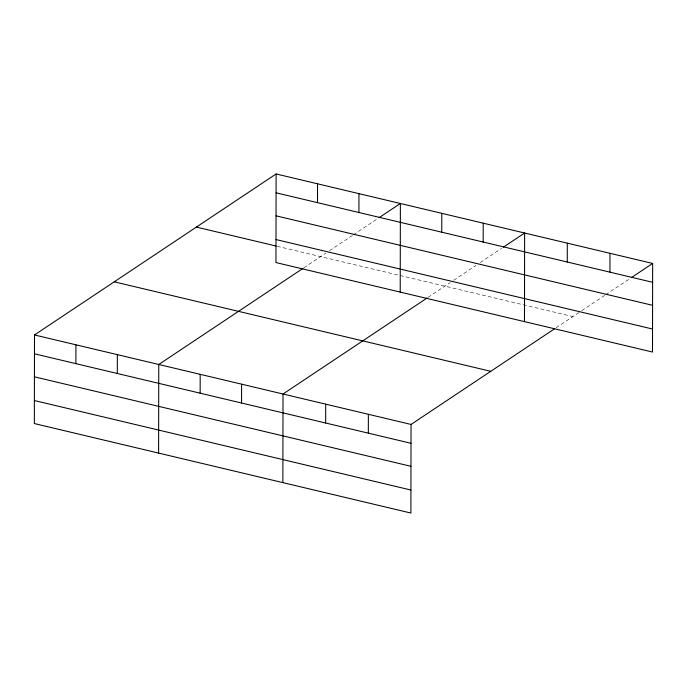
<?xml version="1.0" encoding="UTF-8"?>
<svg xmlns="http://www.w3.org/2000/svg" width="687" height="687" viewBox="0 0 687 687"><rect width="100%" height="100%" fill="white"/><g stroke="black" fill="none" stroke-linecap="round" stroke-linejoin="round"><path stroke-width="0.52" stroke-dasharray="3.44 2.58" d="M303.86 267.801L325.956 253.074M329.502 250.712L352.534 235.366M353.419 234.774L378.228 218.243M428.113 297.325L450.208 282.606M453.755 280.244L475.902 265.483M480.333 262.528L501.596 248.368M556.135 327.751L580.893 311.254M581.777 310.67L604.809 295.316M605.694 294.732L630.503 278.201M277.153 246.281L572.915 316.57"/><path stroke-width="1.03" d="M276.114 173.957L275.959 262.563L652.495 352.045L652.65 263.439L276.114 173.957L34.505 334.955L34.35 423.561L410.886 513.043L411.041 424.437L554.366 328.927M75.888 363.655L75.922 344.797M117.305 373.496L117.34 354.638M158.603 453.085L158.757 364.488L302.976 268.385M200.149 393.179L200.183 374.329M241.566 403.029L241.601 384.17M282.864 482.618L283.018 394.012L427.228 297.918M317.506 202.656L317.531 183.798M325.655 423.012L325.69 404.154M358.923 212.498L358.957 193.64M368.335 433.154L368.361 414.295M400.22 292.095L400.375 203.489L379.112 217.65M441.758 232.189L441.793 213.331M483.176 242.03L483.21 223.172M524.473 321.619L524.628 233.013L503.365 247.183M567.273 262.013L567.299 243.155M609.944 272.155L609.979 253.297M631.387 277.608L652.65 263.439M276.08 192.815L652.616 282.297M276.045 215.83L652.573 305.311M276.002 239.548L652.538 329.03M196.388 227.088L276.114 246.032M114.24 281.825L490.767 371.306M34.505 334.955L411.041 424.437M34.47 353.805L411.006 443.295M34.427 376.828L410.963 466.31M34.393 400.538L410.92 490.029"/></g></svg>
